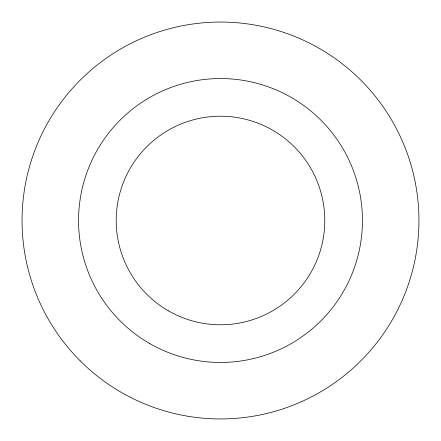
<?xml version="1.0" encoding="UTF-8"?>
<svg xmlns="http://www.w3.org/2000/svg" width="441" height="441" viewBox="0 0 441 441"><rect width="100%" height="100%" fill="white"/><g stroke="black" fill="none" stroke-linecap="round" stroke-linejoin="round"><path stroke-width="0.66" d="M168.357 310.817A104.285 104.285 0 0 0 324.785 220.5A104.285 104.285 0 0 0 168.357 130.183A104.285 104.285 0 0 0 168.357 310.817M149.527 343.434A141.952 141.952 0 0 0 362.452 220.5A141.952 141.952 0 0 0 149.527 97.566A141.952 141.952 0 0 0 149.527 343.434M80.174 360.826A198.45 198.45 0 0 0 412.186 271.86A198.45 198.45 0 0 0 169.14 28.814A198.45 198.45 0 0 0 80.174 360.826"/></g></svg>
